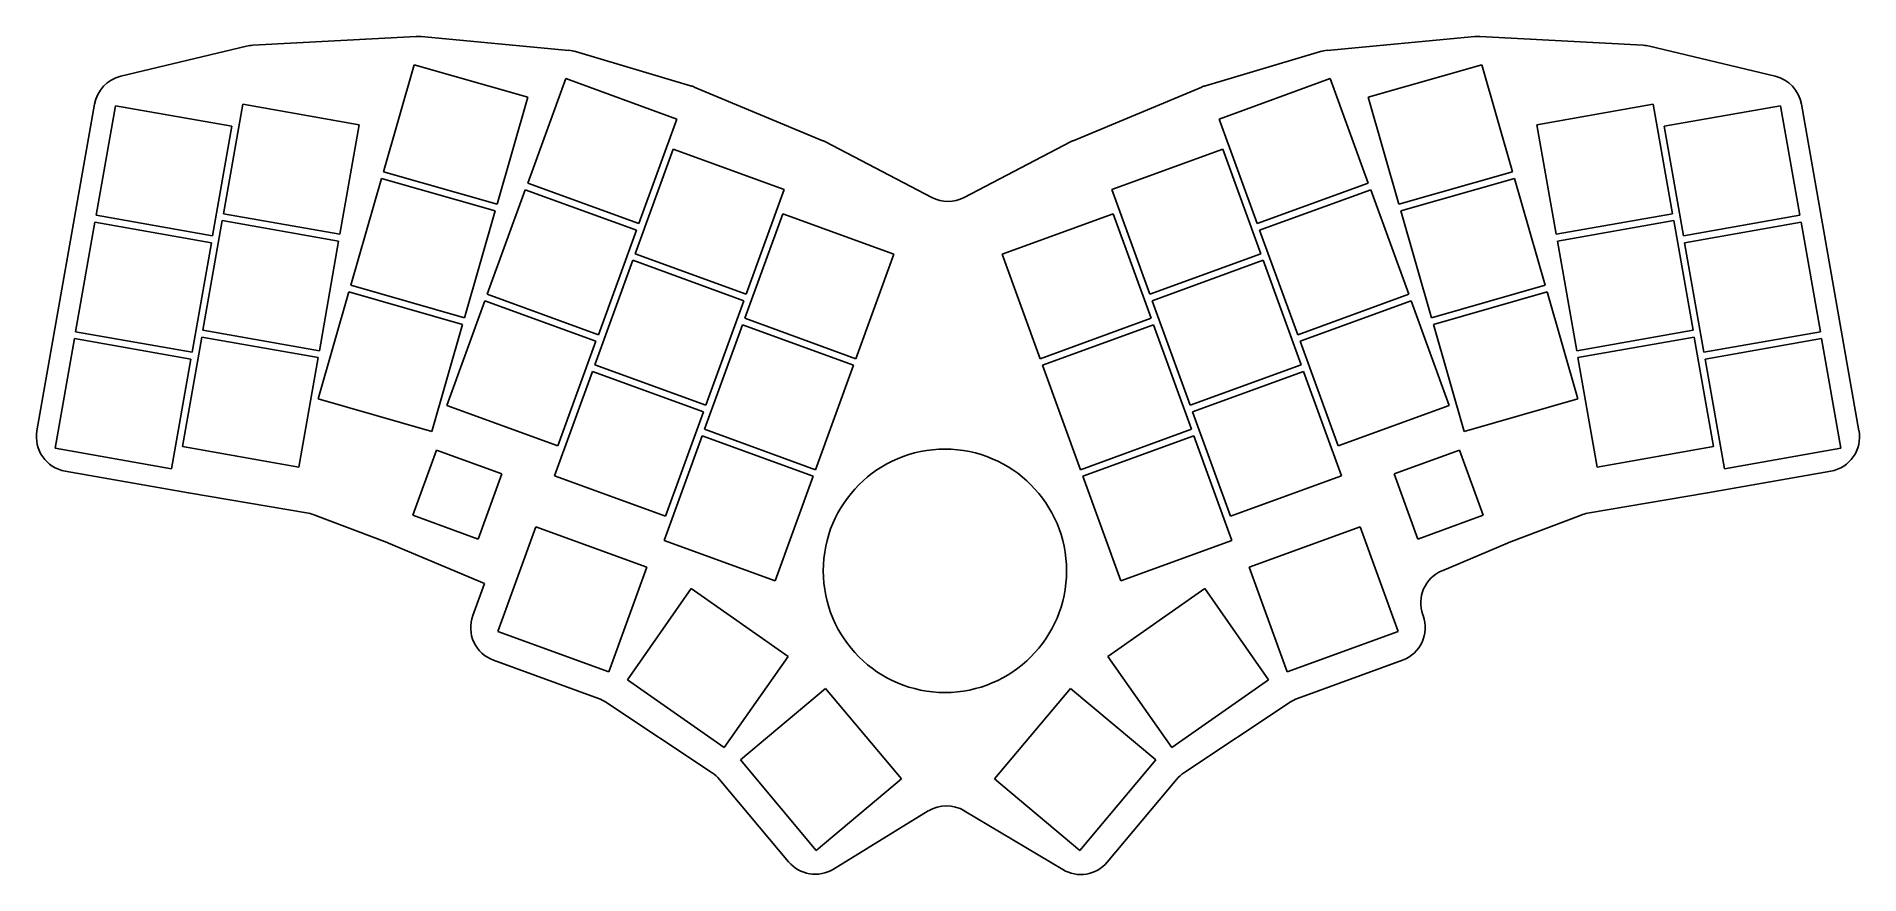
# Model space of a CAD drawing. Header units: millimetres. Extents: x 69 to 331, y -184 to -63.
import ezdxf

# ---------------------------------------------------------------- set-up
doc = ezdxf.new("R2010")
doc.units = ezdxf.units.MM

msp = doc.modelspace()

# ---------------------------------------------------------------- linework, layer by layer
for p, q in [((80.79, -68.77), (98.9, -64.43)), ((99.79, -64.3), (123.28, -63.05)), ((124.01, -63.06), (145.25, -65.04)), ((146.21, -65.22), (162.77, -70.13)), ((236.81, -70.13), (253.37, -65.22)), ((254.33, -65.04), (275.58, -63.06)), ((276.31, -63.05), (299.79, -64.3)), ((300.69, -64.43), (318.79, -68.77)), ((122.99, -67.11), (118.58, -82.49)), ((139.33, -71.79), (122.99, -67.11)), ((276.59, -67.11), (260.25, -71.79)), ((281, -82.49), (276.59, -67.11)), ((144.81, -69.1), (139.34, -84.14)), ((160.78, -74.92), (144.81, -69.1)), ((163.28, -70.31), (181.77, -78.03)), ((217.81, -78.03), (236.3, -70.31)), ((254.77, -69.1), (238.8, -74.92)), ((260.25, -84.14), (254.77, -69.1)), ((68.75, -119.76), (77.04, -72.76)), ((80.04, -73.01), (77.26, -88.76)), ((96.78, -75.96), (80.04, -73.01)), ((98.36, -72.78), (95.58, -88.54)), ((115.1, -75.74), (98.36, -72.78)), ((134.92, -87.17), (139.33, -71.79)), ((260.25, -71.79), (264.66, -87.17)), ((301.23, -72.78), (284.48, -75.74)), ((304, -88.54), (301.23, -72.78)), ((319.54, -73.01), (302.8, -75.96)), ((322.32, -88.76), (319.54, -73.01)), ((322.55, -72.76), (330.83, -119.76)), ((94, -91.72), (96.78, -75.96)), ((112.32, -91.49), (115.1, -75.74)), ((155.31, -89.95), (160.78, -74.92)), ((238.8, -74.92), (244.27, -89.95)), ((284.48, -75.74), (287.26, -91.49)), ((302.8, -75.96), (305.58, -91.72)), ((182.16, -78.21), (197.48, -86.19)), ((202.1, -86.19), (217.42, -78.21)), ((160.27, -79.25), (154.8, -94.29)), ((176.24, -85.07), (160.27, -79.25)), ((239.31, -79.25), (223.34, -85.07)), ((244.79, -94.29), (239.31, -79.25)), ((118.31, -83.45), (113.9, -98.83)), ((134.65, -88.13), (118.31, -83.45)), ((118.58, -82.49), (134.92, -87.17)), ((264.66, -87.17), (281, -82.49)), ((281.28, -83.45), (264.93, -88.13)), ((285.69, -98.83), (281.28, -83.45)), ((138.99, -85.08), (133.52, -100.11)), ((154.97, -90.89), (138.99, -85.08)), ((139.34, -84.14), (155.31, -89.95)), ((170.77, -100.1), (176.24, -85.07)), ((223.34, -85.07), (228.81, -100.1)), ((244.27, -89.95), (260.25, -84.14)), ((260.59, -85.08), (244.61, -90.89)), ((266.06, -100.11), (260.59, -85.08)), ((77.26, -88.76), (94, -91.72)), ((95.58, -88.54), (112.32, -91.49)), ((130.24, -103.51), (134.65, -88.13)), ((176.05, -88.53), (170.58, -103.56)), ((192.02, -94.34), (176.05, -88.53)), ((223.53, -88.53), (207.56, -94.34)), ((229.01, -103.56), (223.53, -88.53)), ((264.93, -88.13), (269.34, -103.51)), ((287.26, -91.49), (304, -88.54)), ((305.58, -91.72), (322.32, -88.76)), ((77.09, -89.75), (74.31, -105.51)), ((93.83, -92.7), (77.09, -89.75)), ((95.4, -89.53), (92.62, -105.28)), ((112.14, -92.48), (95.4, -89.53)), ((149.5, -105.93), (154.97, -90.89)), ((244.61, -90.89), (250.09, -105.93)), ((304.18, -89.53), (287.44, -92.48)), ((306.96, -105.28), (304.18, -89.53)), ((322.5, -89.75), (305.75, -92.7)), ((325.27, -105.51), (322.5, -89.75)), ((91.05, -108.46), (93.83, -92.7)), ((109.37, -108.24), (112.14, -92.48)), ((154.8, -94.29), (170.77, -100.1)), ((186.55, -109.38), (192.02, -94.34)), ((207.56, -94.34), (213.03, -109.38)), ((228.81, -100.1), (244.79, -94.29)), ((287.44, -92.48), (290.22, -108.24)), ((305.75, -92.7), (308.53, -108.46)), ((154.45, -95.23), (148.98, -110.26)), ((170.43, -101.04), (154.45, -95.23)), ((245.13, -95.23), (229.15, -101.04)), ((250.6, -110.26), (245.13, -95.23)), ((113.9, -98.83), (130.24, -103.51)), ((269.34, -103.51), (285.69, -98.83)), ((113.62, -99.79), (109.21, -115.17)), ((129.96, -104.47), (113.62, -99.79)), ((133.18, -101.05), (127.71, -116.09)), ((149.15, -106.87), (133.18, -101.05)), ((133.52, -100.11), (149.5, -105.93)), ((164.96, -116.08), (170.43, -101.04)), ((229.15, -101.04), (234.63, -116.08)), ((250.09, -105.93), (266.06, -100.11)), ((266.4, -101.05), (250.43, -106.87)), ((271.88, -116.09), (266.4, -101.05)), ((285.96, -99.79), (269.62, -104.47)), ((290.37, -115.17), (285.96, -99.79)), ((125.55, -119.85), (129.96, -104.47)), ((170.23, -104.5), (164.76, -119.54)), ((186.21, -110.31), (170.23, -104.5)), ((170.58, -103.56), (186.55, -109.38)), ((213.03, -109.38), (229.01, -103.56)), ((229.35, -104.5), (213.37, -110.31)), ((234.82, -119.54), (229.35, -104.5)), ((269.62, -104.47), (274.03, -119.85)), ((74.13, -106.49), (71.36, -122.25)), ((90.88, -109.44), (74.13, -106.49)), ((74.31, -105.51), (91.05, -108.46)), ((92.45, -106.27), (89.67, -122.03)), ((109.19, -109.22), (92.45, -106.27)), ((92.62, -105.28), (109.37, -108.24)), ((143.68, -121.9), (149.15, -106.87)), ((250.43, -106.87), (255.9, -121.9)), ((290.22, -108.24), (306.96, -105.28)), ((307.13, -106.27), (290.39, -109.22)), ((309.91, -122.03), (307.13, -106.27)), ((308.53, -108.46), (325.27, -105.51)), ((325.45, -106.49), (308.71, -109.44)), ((328.23, -122.25), (325.45, -106.49)), ((88.1, -125.2), (90.88, -109.44)), ((106.41, -124.98), (109.19, -109.22)), ((290.39, -109.22), (293.17, -124.98)), ((308.71, -109.44), (311.48, -125.2)), ((148.64, -111.2), (143.17, -126.24)), ((164.61, -117.02), (148.64, -111.2)), ((148.98, -110.26), (164.96, -116.08)), ((180.74, -125.35), (186.21, -110.31)), ((213.37, -110.31), (218.84, -125.35)), ((234.63, -116.08), (250.6, -110.26)), ((250.94, -111.2), (234.97, -117.02)), ((256.41, -126.24), (250.94, -111.2)), ((109.21, -115.17), (125.55, -119.85)), ((274.03, -119.85), (290.37, -115.17)), ((127.71, -116.09), (143.68, -121.9)), ((159.14, -132.05), (164.61, -117.02)), ((234.97, -117.02), (240.44, -132.05)), ((255.9, -121.9), (271.88, -116.09)), ((164.42, -120.48), (158.95, -135.51)), ((180.4, -126.29), (164.42, -120.48)), ((164.76, -119.54), (180.74, -125.35)), ((218.84, -125.35), (234.82, -119.54)), ((235.16, -120.48), (219.19, -126.29)), ((240.63, -135.51), (235.16, -120.48)), ((71.36, -122.25), (88.1, -125.2)), ((89.67, -122.03), (106.41, -124.98)), ((126.22, -122.52), (122.8, -131.91)), ((135.61, -125.94), (126.22, -122.52)), ((273.36, -122.52), (263.97, -125.94)), ((276.78, -131.91), (273.36, -122.52)), ((293.17, -124.98), (309.91, -122.03)), ((311.48, -125.2), (328.23, -122.25)), ((72.8, -125.55), (90.52, -128.67)), ((309.06, -128.67), (326.78, -125.55)), ((132.19, -135.33), (135.61, -125.94)), ((143.17, -126.24), (159.14, -132.05)), ((174.92, -141.32), (180.4, -126.29)), ((219.19, -126.29), (224.66, -141.32)), ((240.44, -132.05), (256.41, -126.24)), ((263.97, -125.94), (267.39, -135.33)), ((107.79, -131.62), (90.54, -128.68)), ((309.04, -128.68), (291.79, -131.62)), ((119.13, -135.83), (108.73, -131.88)), ((122.8, -131.91), (132.19, -135.33)), ((140.5, -133.57), (135.03, -148.6)), ((156.47, -139.38), (140.5, -133.57)), ((259.08, -133.57), (243.11, -139.38)), ((264.55, -148.6), (259.08, -133.57)), ((267.39, -135.33), (276.78, -131.91)), ((290.85, -131.88), (280.45, -135.83)), ((133.11, -141.73), (119.3, -135.9)), ((158.95, -135.51), (174.92, -141.32)), ((224.66, -141.32), (240.63, -135.51)), ((280.28, -135.9), (270.85, -139.88)), ((151, -154.42), (156.47, -139.38)), ((243.11, -139.38), (248.58, -154.42)), ((131.44, -146.34), (133.11, -141.73)), ((162.87, -142.45), (153.69, -155.55)), ((176.79, -152.2), (162.87, -142.45)), ((236.72, -142.45), (222.79, -152.2)), ((245.89, -155.55), (236.72, -142.45)), ((268.1, -146.2), (268.15, -146.34)), ((135.03, -148.6), (151, -154.42)), ((248.58, -154.42), (264.55, -148.6)), ((149.51, -158.24), (134.42, -152.75)), ((167.61, -165.3), (176.79, -152.2)), ((222.79, -152.2), (231.97, -165.3)), ((265.16, -152.75), (250.07, -158.24)), ((153.69, -155.55), (167.61, -165.3)), ((182.17, -156.81), (169.92, -167.09)), ((193.1, -169.83), (182.17, -156.81)), ((217.41, -156.81), (206.48, -169.83)), ((229.67, -167.09), (217.41, -156.81)), ((231.97, -165.3), (245.89, -155.55)), ((165.86, -168.95), (150.57, -158.77)), ((249.01, -158.77), (233.73, -168.95)), ((169.92, -167.09), (180.84, -180.12)), ((218.74, -180.12), (229.67, -167.09)), ((176.86, -181.75), (166.92, -169.9)), ((180.84, -180.12), (193.1, -169.83)), ((206.48, -169.83), (218.74, -180.12)), ((232.67, -169.9), (222.69, -181.78)), ((196.96, -174.43), (183.3, -182.8)), ((216.29, -182.86), (202.14, -174.4))]:
    msp.add_line(p, q)
msp.add_circle((199.35, -139.89), 17.5)
for centre, start, end in [((100.06, -69.3), 93.0634, 103.4679), ((123.54, -68.04), 84.6904, 93.0634), ((144.79, -70.01), 73.4971, 84.6904), ((254.79, -70.01), 95.3096, 106.5029), ((276.04, -68.04), 86.9366, 95.3096), ((299.52, -69.3), 76.5321, 86.9366), ((81.96, -73.63), 103.4679, 170), ((161.35, -74.92), 67.3467, 73.4971), ((238.23, -74.92), 106.5029, 112.6533), ((317.62, -73.63), 10, 76.5321), ((179.85, -82.64), 62.4599, 67.3467), ((219.74, -82.64), 112.6533, 117.5401), ((199.79, -81.76), 242.4599, 297.5401), ((73.67, -120.63), 170, 260), ((325.91, -120.63), 280, 10), ((91.39, -123.75), 260, 260.3183), ((308.2, -123.75), 279.6817, 280), ((106.95, -136.55), 69.1699, 80.3183), ((292.63, -136.55), 99.6817, 110.8301), ((117.36, -140.51), 67.1026, 69.1699), ((282.23, -140.51), 110.8301, 112.8974), ((272.79, -144.49), 112.8974, 200), ((136.13, -148.05), 160, 250), ((263.45, -148.05), 290, 20), ((147.8, -162.94), 56.3564, 70), ((251.78, -162.94), 110, 123.6436), ((163.09, -173.11), 40, 56.3564), ((236.5, -173.11), 123.6436, 140), ((199.58, -178.69), 59.1158, 121.5056), ((180.69, -178.53), 220, 301.5056), ((218.86, -178.57), 239.1158, 320)]:
    msp.add_arc(centre, 5, start, end)

doc.saveas('drawing.dxf')
